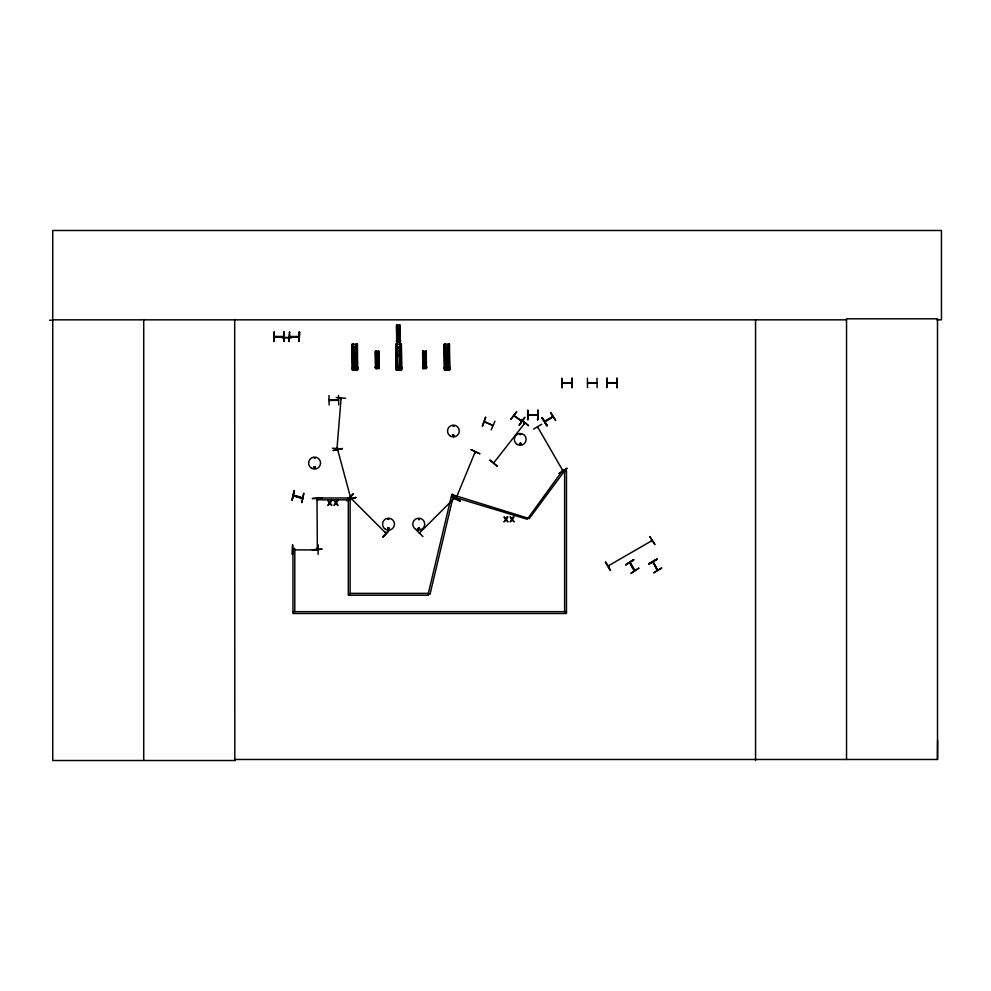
<?xml version="1.0" encoding="UTF-8"?>
<svg xmlns="http://www.w3.org/2000/svg" width="991" height="991" viewBox="0 0 991 991"><rect width="100%" height="100%" fill="white"/><g stroke="black" fill="none" stroke-linecap="round" stroke-linejoin="round"><path stroke-width="1.49" d="M936.817 319.833L941.45 319.833L941.45 230.482L52.746 230.482L52.746 760.518L234.817 760.518L234.694 759.478L937.498 759.478L937.635 740.314M332.456 448.205L341.895 448.96M337.497 447.684L337.014 448.403L341.102 397.986M340.619 398.778L340.731 397.936M336.977 447.647L337.336 448.527M340.57 398.778L341.09 398.159M345.611 398.258L336.172 397.564M350.157 497.47L351.087 497.742L350.864 498.733L337.77 450.001M350.814 498.213L351.26 498.684M386.007 533.319L385.697 532.415M386.18 532.972L385.549 532.328L386.242 533.084M521.836 421.002L521.167 420.469M316.996 498.51L317.331 549.225M317.417 549.125L316.959 548.296M315.163 467.479C313.379 469.561 314.581 465.039 315.15 467.802M387.976 519.259L388.992 519.123L388.038 519.371M419.292 528.748C418.413 526.283 417.719 530.742 419.391 528.599M419.664 528.599C417.285 531.374 418.252 525.862 419.577 528.376M453.853 426.217L452.899 425.969L453.915 426.093M454.014 435.606C452.887 433.29 452.614 437.217 453.89 435.718M519.581 443.795L520.783 443.473L519.941 444.278M520.746 434.454L519.73 434.591L520.684 434.331M521.055 444.018C518.566 440.623 520.436 447.35 520.832 443.188M552.086 417.409C556.372 414.151 541.829 423.194 545.36 420.828M552.928 416.889L544.839 421.621L545.496 420.853M552.297 417.31L552.656 416.616M609.081 565.898L608.511 566.22M651.347 541.445L652.041 540.603M456.269 497.804L456.244 498.894M475.234 452.825L475.544 452.057M292.023 500.096L294.414 490.929M294.104 496.02C290.908 492.849 316.203 503.081 293.311 495.711M303.841 493.394L301.821 502.66L303.704 493.357M301.524 497.94L302.552 497.779M355.224 369.494L354.58 368.417M419.478 533.096L420.011 532.415M455.501 497.581L454.596 497.978L455.464 497.643M537.94 427.604L537.593 426.923L538.348 427.356M634.438 570.729C624.256 550.612 633.36 572.414 634.488 569.701M456.219 498.807L456.541 498.015M474.85 452.776L475.16 451.983L455.922 498.684M653.379 562.95L653.193 561.786M652.846 561.934L657.541 569.936M317.888 549.931L292.729 549.881M314.147 457.879L314.965 458.511L314.42 457.966M313.8 467.021C314.989 471.022 315.894 464.197 313.775 467.702M387.704 528.141C388.237 531.981 390.578 525.973 387.667 528.376M454.188 435.904C451.066 431.841 454.324 438.233 453.184 436.263M398.803 369.519L399.237 368.454M447.424 369.519L446.681 369.532L447.387 368.479L446.668 368.417M484.376 421.646L492.923 425.696M491.127 429.896L494.955 421.237M485.206 422.525L484.203 421.98M524.053 423.516L524.71 422.761M274.272 336.556L283.748 336.928M289.607 336.581L298.873 336.952M329.049 400.03L338.402 399.943M538.026 427.666L537.556 427.059M419.54 532.885L455.265 497.296M608.288 566.245L609.192 565.712M657.59 570.135L657.219 569.255M350.665 497.953L351.26 498.473M516.633 411.723L510.848 419.23L516.732 411.798M514.106 415.539L521.7 420.841M519.123 425.077L524.586 417.335M519.408 425.275L524.908 417.57M513.982 415.972L521.65 421.262M490.074 460.109L497.309 466.241L489.988 460.22M493.766 462.809L524.97 422.959L524.499 423.677M524.078 423.603L524.611 422.847M388.038 528.141C387.729 530.854 390.33 527.175 388.001 528.314M274.371 336.556L283.55 336.445M329.148 400.03L330.102 400.352L329.086 400.414M338.402 400.339L329.247 400.414M571.621 383.133L562.467 383.145M596.879 383.133L587.527 383.096M607.458 382.712L616.538 383.195M353.502 493.89L346.937 500.715M346.602 500.381L353.254 493.642M382.848 536.626L389.55 529.925M416.22 529.875L422.922 536.577M452.082 494.026L458.87 500.628M419.825 533.257L420.382 532.687M651.149 541.049L652.115 540.937M418.982 519.668L418.611 518.751L418.871 519.705M302.342 498.101L293.46 495.711L302.255 498.151M547.156 425.573L541.916 417.657L547.131 425.585M550.538 412.615L555.74 420.543L550.649 412.541M533.567 429.091L541.705 424.247M559.197 473.475L567.125 468.272L559.221 473.512M605.811 562.008L610.481 570.246M649.724 536.651L654.964 544.567L649.836 536.589M625.792 564.734L633.93 559.89M625.804 564.771L633.72 559.556L625.817 564.796M630.251 563.309L629.743 562.615M638.811 568.239L630.871 573.417L638.774 568.177M544.976 421.596L553.04 416.852M608.201 565.911L651.954 540.652M648.585 563.668L656.934 559.209M648.746 563.978L657.107 559.519M652.908 562.07L657.219 570.345M661.654 568.041L653.515 572.909L661.629 567.992M350.38 497.234L351.235 498.584M333.286 450.533L342.539 448.489L333.273 450.496M346.565 500.108L355.707 497.593M283.55 336.915L274.296 336.928M338.464 400.376L337.671 399.881M587.725 382.712L597.003 382.761M537.432 415.266L528.153 415.167M377.075 367.797L377.472 368.206M424.817 367.587L424.495 368.231M607.458 382.662L616.6 382.724M418.896 529.144L418.264 528.884M398.283 341.424L398.716 342.044M537.828 426.675L538.311 427.493M630.053 562.318L634.859 570.358M318.235 544.939L318.074 554.403M400.352 342.316L396.697 342.366L396.511 325.259L400.166 325.209L400.277 342.316M396.784 326.993L399.943 326.968M396.796 328.157L399.955 328.12M396.809 329.892L399.968 329.854M396.821 331.44L399.98 331.403M396.846 333.174L400.005 333.137M396.933 340.619L400.091 340.582M396.412 341.115L400.612 341.065M396.412 341.251L400.624 341.201M395.905 344.224L401.38 344.15L401.652 369.792L396.177 369.878L395.905 344.224L396.301 369.878M352.362 346.825L357.094 346.776M396.301 346.825L401.033 346.776M444.451 346.825L449.183 346.776M352.387 348.559L357.119 348.51M396.313 348.559L401.058 348.51M444.464 348.559L449.196 348.51M352.412 351.161L357.144 351.111M378.921 351.297L375.279 351.359L375.465 368.466L379.107 368.417L378.909 351.297L378.859 368.417M396.35 351.161L401.082 351.111M426.279 351.297L422.637 351.359L422.81 368.466L426.464 368.417L426.204 351.31M444.488 351.161L449.233 351.111M375.539 353.093L378.698 353.056M352.437 353.477L357.169 353.428M396.363 353.477L401.107 353.428M422.897 353.093L426.056 353.056M375.552 354.245L378.711 354.221M444.513 353.477L449.245 353.428M422.909 354.245L426.068 354.221M352.462 356.079L357.194 356.029M375.577 355.98L378.723 355.955M396.4 356.079L401.132 356.029M422.922 355.98L426.08 355.955M444.538 356.079L449.27 356.029M375.589 357.528L378.748 357.491M422.934 357.528L426.093 357.491M375.601 359.262L378.76 359.225M422.959 359.262L426.118 359.225M375.688 366.707L378.847 366.682M352.585 367.252L357.317 367.19M375.168 367.203L379.38 367.165M375.168 367.339L379.38 367.289M423.046 366.707L426.204 366.682M396.524 367.252L401.256 367.19M351.805 367.983L358.123 367.921M422.525 367.203L426.737 367.165M351.805 368.181L358.123 368.119M422.525 367.339L426.737 367.289M444.662 367.252L449.406 367.19M395.743 367.983L402.049 367.921M395.743 368.181L402.061 368.119M398.518 368.454L399.274 368.441M443.881 367.983L450.199 367.921M443.894 368.181L450.199 368.119M352.251 369.878L357.726 369.792M398.543 369.866L399.286 369.854M449.803 369.792L444.327 369.878L444.055 344.224L449.518 344.15L449.679 369.792M289.706 336.581L298.972 336.432M291.701 336.853L297.139 336.829M284.306 341.387L284.194 331.923M338.501 395.409L338.687 404.873M329.086 404.935L328.962 395.471M317.331 498.609L317.331 499.563L317.331 498.51M49.55 320.204L52.746 320.192M52.746 319.833L846.537 319.833M282.039 337.634L291.465 337.634L282.138 337.522M571.745 387.667L571.881 378.19M597.003 378.19L597.127 387.667M607.26 378.19L606.74 387.667L607.136 378.19M617.257 378.19L617.22 387.667M562.368 382.761L571.547 382.662M562.269 387.667L561.748 378.19L562.145 387.667M587.527 387.667L587.403 378.19M528.153 410.274L528.017 419.738M348.299 499.848L316.736 499.848L316.736 498.002L350.145 498.002L350.145 595.207M350.145 593.361L428.335 593.361L428.335 595.207L348.299 595.207L348.299 498.002M292.94 611.658L566.468 611.658M338.501 399.93L337.671 400.364M653.267 561.934L657.615 570.011M338.129 449.703L338.389 450.62M451.599 497.185L460.369 500.74M484.413 421.72L493.035 425.325M338.03 450.682L337.844 449.877M520.919 420.816L521.452 421.187M385.338 532.65L385.945 533.257L350.219 497.532M562.715 470.638L562.702 469.759M542.25 417.459L547.044 425.635M541.953 417.645L546.735 425.808M562.343 469.969L562.851 470.663L537.593 426.923M605.39 562.256L610.183 570.432M449.196 344.15L449.468 369.792M449.096 344.15L449.431 369.804M448.774 344.15L449.059 369.804M448.576 344.15L448.886 369.804M448.489 344.15L448.762 369.804M448.279 344.162L448.465 369.804M447.994 345.673L448.242 368.305M447.87 345.673L448.143 368.305M447.783 369.816L446.334 369.829M445.727 345.71L445.95 368.342M445.616 345.723L445.863 368.355M445.393 344.211L445.616 369.866M445.108 345.723L445.368 369.866M445.009 345.723L445.244 369.866M444.786 345.723L445.07 369.866M426.006 351.31L426.217 368.417M425.783 351.31L425.969 368.417M425.672 351.31L425.771 368.417M425.387 351.31L425.635 368.417M425.25 351.31L425.374 368.429M425.127 368.429L424.16 368.441M423.739 351.347L423.913 368.454M423.467 351.347L423.677 368.454M423.318 351.347L423.442 368.454M423.107 351.347L423.318 368.454M422.872 351.359L423.033 368.466M422.711 351.359L422.835 368.466M401.256 344.15L401.541 369.792M400.996 344.15L401.281 369.804M401.033 369.804L400.773 345.661L400.921 369.804M400.352 345.661L400.698 368.293M399.918 325.209L400.104 342.316M400.079 344.162L400.401 369.804M399.67 325.209L399.856 342.329M400.042 344.162L400.314 369.804M399.472 325.221L399.72 342.329M399.732 345.673L399.992 368.305M399.336 325.221L399.484 342.329M399.138 325.221L399.237 342.329M399.646 369.816L398.196 369.829M399.014 342.329L398.048 342.341M397.626 325.246L397.8 342.353M397.403 325.259L397.564 342.366L397.205 325.259M397.465 345.723L397.812 368.342M396.995 325.259L397.193 342.366M396.796 325.259L396.945 342.366M396.598 325.259L396.92 342.366M396.846 344.211L397.205 368.355M396.276 344.224L396.511 369.866M378.649 351.31L378.698 368.417M378.612 368.417L378.302 351.31L378.24 368.417M377.769 368.429L376.803 368.441M376.568 368.454L376.382 351.347L376.493 368.454M376.171 351.347L376.295 368.454M375.886 351.347L376.085 368.454M375.688 351.347L375.936 368.454M375.515 351.359L375.738 368.466M357.602 369.792L357.441 344.15L351.966 344.224L352.362 369.878M356.81 344.15L356.983 369.804M356.785 368.293L356.5 344.15L356.661 368.293M356.19 344.162L356.376 369.804M355.905 345.673L356.153 368.305M355.819 345.673L356.042 368.305M355.707 369.816L354.258 369.829M353.626 345.71L353.898 368.342L353.539 345.723M353.217 344.211L353.539 369.866M353.007 344.211L353.279 369.866M352.895 344.211L353.192 369.866M352.685 344.224L352.994 369.866M352.387 344.224L352.66 369.866M352.338 344.224L352.573 369.866M317.318 548.271L317.331 549.125M299.109 331.948L299.232 341.412M283.847 331.923L283.909 341.387M937.498 759.478L937.498 318.805L846.537 318.805L846.537 759.478M755.563 319.833L755.563 760.518M616.86 378.19L616.86 387.667M572.228 378.19L572.228 387.667M564.622 611.658L564.622 470.812L563.148 469.709L527.262 519.247L452.404 496.652L452.937 494.881L529.281 518.578L564.622 470.812L566.468 470.812L566.468 613.503L292.94 613.503L292.94 548.519L294.785 548.519L294.785 611.658M537.754 410.274L537.754 419.738M527.67 410.274L527.67 419.738M234.681 319.833L234.817 760.518M143.72 319.833L143.72 760.518M353.799 354.493C355.125 358.494 356.884 351.619 353.799 354.493M376.493 358.209C377.385 360.873 378.562 356.289 376.493 358.209M397.738 332.109C398.617 334.785 399.794 330.201 397.738 332.109M397.725 354.493C399.063 358.494 400.822 351.619 397.725 354.493M423.851 358.209C424.73 360.873 425.907 356.289 423.851 358.209M445.876 354.493C447.201 358.494 448.973 351.619 445.876 354.493M451.747 494.707L428.248 593.782L430.032 594.216L453.544 495.128L451.747 494.707M294.079 490.842L292.147 500.133L294.03 490.83M451.648 497.061L460.245 501.062L451.648 497.061M471.159 449.691L479.743 453.729L471.159 449.691M485.627 417.273L482.406 426.192L485.627 417.273M331.093 500.492L329.879 502.462L327.922 500.492L329.47 502.994L327.872 505.497L329.842 503.502L331.824 505.497L330.251 502.97L331.812 500.492L331.093 500.492M337.237 500.492L336.023 502.462L334.066 500.492L335.615 502.994L334.017 505.497L335.986 503.502L337.968 505.497L336.395 502.97L337.956 500.492L337.237 500.492M507.219 516.893L506.005 518.863L504.047 516.893L505.596 519.395L503.998 521.898L505.967 519.891L507.949 521.898L506.376 519.358L507.937 516.893L507.219 516.893M513.363 516.893L512.149 518.863L510.192 516.893L511.74 519.395L510.154 521.898L512.112 519.891L514.094 521.898L512.52 519.358L514.081 516.893L513.363 516.893M521.402 419.577L528.612 425.734L521.377 419.602M528.277 414.808L537.63 415.167L528.352 414.795M389.451 529.838L383.17 536.949L389.451 529.838M656.922 559.172L648.808 564.09L656.922 559.172M355.67 497.47L346.677 500.492L355.67 497.47M292.618 544.939L292.382 554.415L292.618 544.939M274.247 331.985L273.776 341.461L274.247 331.985M289.57 332.01L289.149 341.486L289.57 332.01M299.567 331.948L299.121 341.424L299.567 331.948M321.889 497.953L312.425 498.535L321.889 497.953M321.902 549.187L312.425 549.782L321.902 549.187M538.15 410.274L537.63 419.738L538.15 410.274M444.748 369.866L444.464 344.224L444.699 369.866M397.465 369.866L397.242 344.211L397.428 369.866M396.908 369.866L396.623 344.224L396.809 369.866M378.017 368.429L377.893 351.31L378.005 368.429M357.392 369.792L357.119 344.15L357.355 369.804M450.447 436.139A5.921 5.921 0 0 0 459.316 431.011A5.921 5.921 0 0 0 450.447 425.882A5.921 5.921 0 0 0 450.447 436.139M517.265 444.488A5.921 5.921 0 0 0 526.147 439.372A5.921 5.921 0 0 0 517.265 434.244A5.921 5.921 0 0 0 517.265 444.488M311.595 468.248A5.996 5.996 0 0 0 320.589 463.057A5.996 5.996 0 0 0 311.595 457.867A5.996 5.996 0 0 0 311.595 468.248M415.749 529.355A5.996 5.996 0 0 0 424.743 524.165A5.996 5.996 0 0 0 415.749 518.987A5.996 5.996 0 0 0 415.749 529.355M385.499 529.355A5.996 5.996 0 0 0 394.48 524.165A5.996 5.996 0 0 0 385.499 518.987A5.996 5.996 0 0 0 385.499 529.355"/></g></svg>
